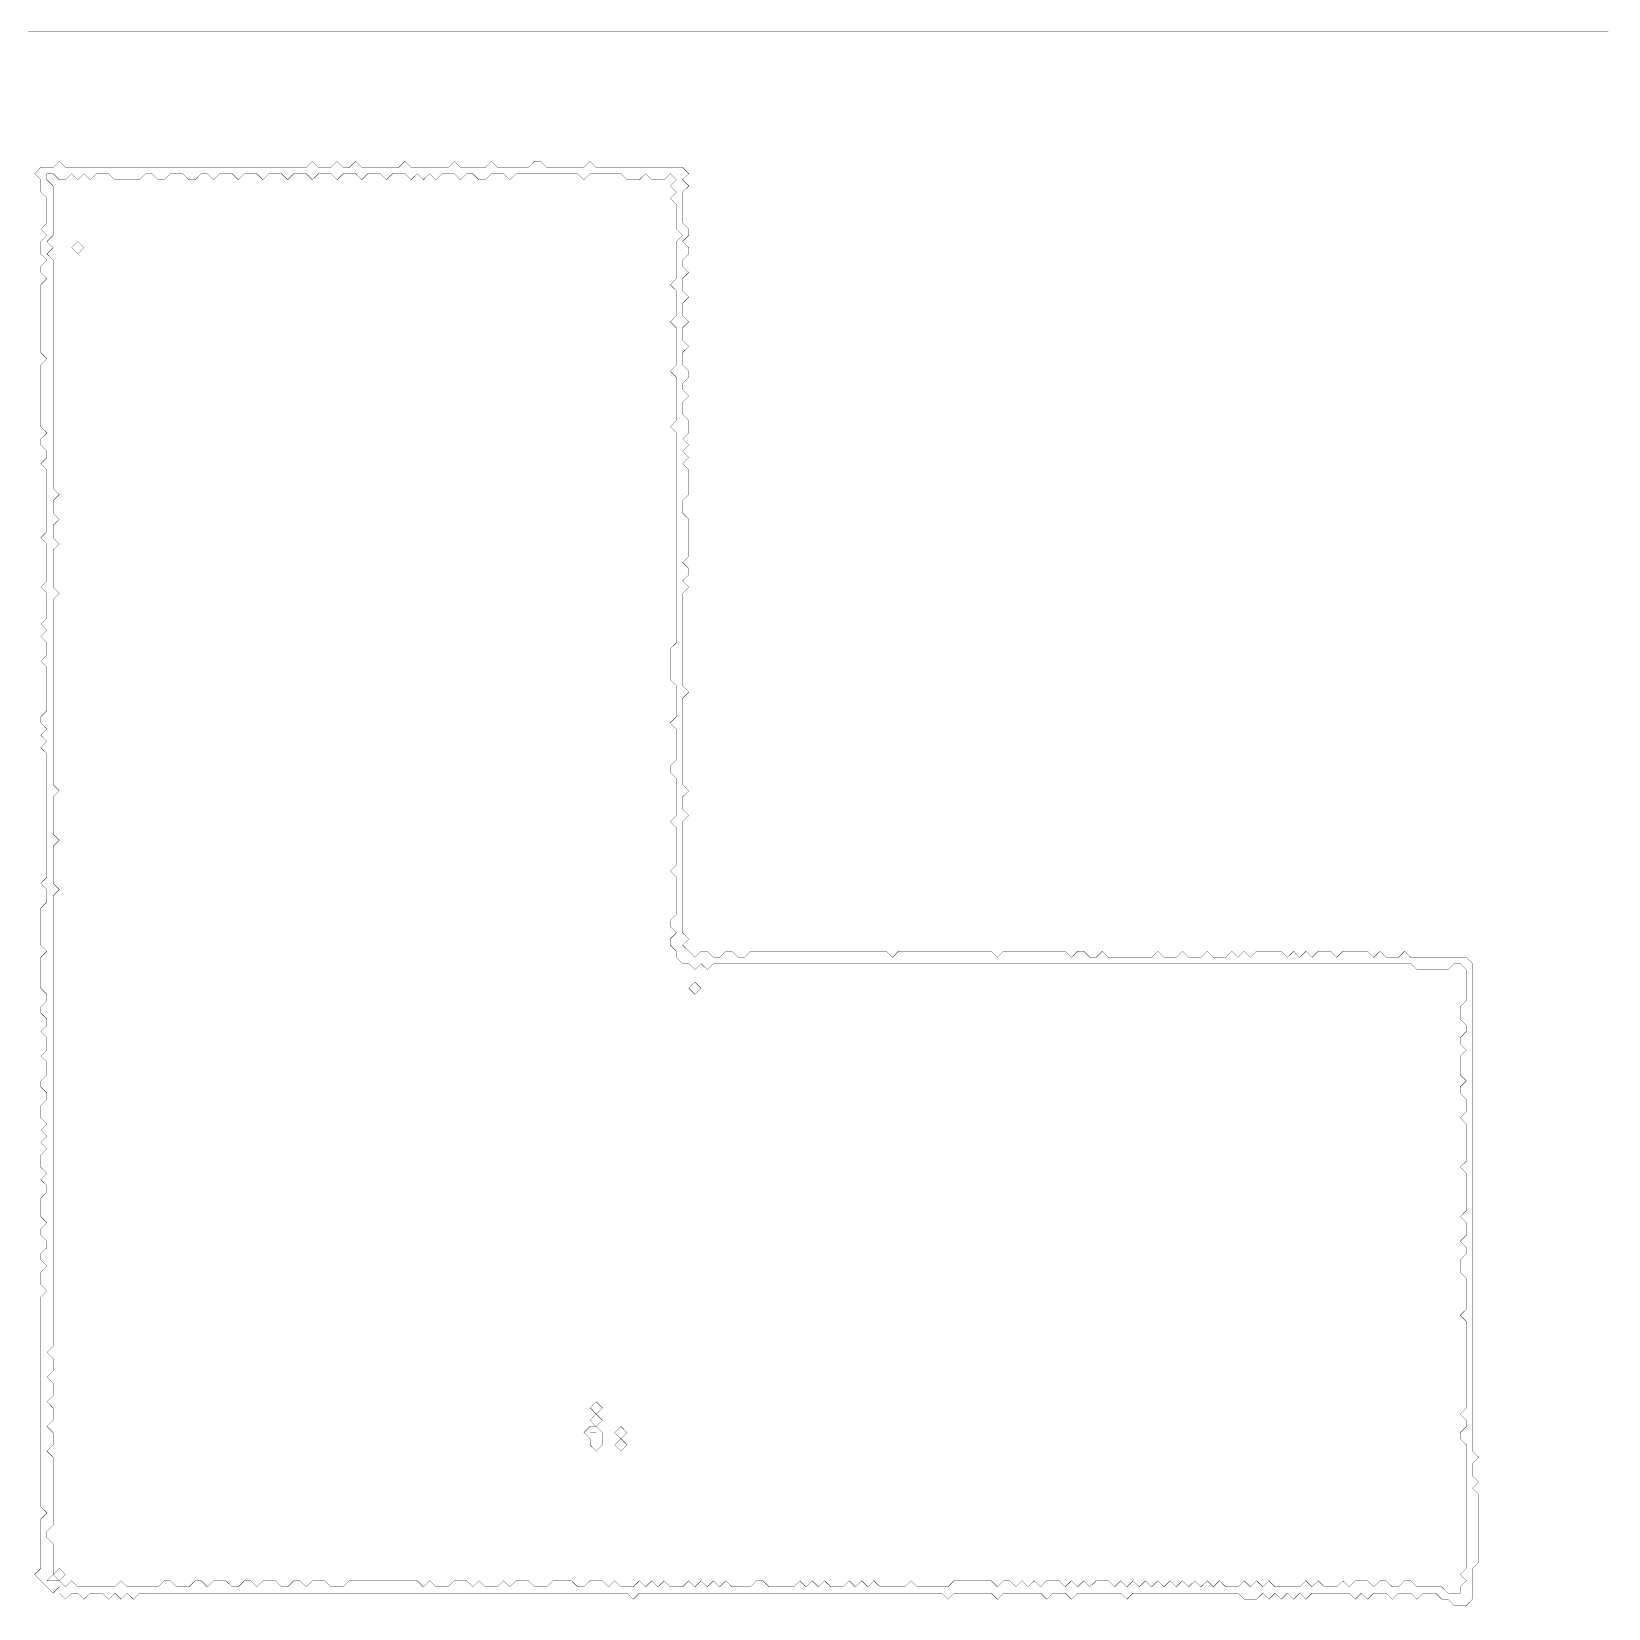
# Model space of a CAD drawing. Header units: metres. Extents: x 0 to 5132, y -5132 to 0.
# Drawn here: x 2566 to 5132, y -2566 to 0 of the extents above; entities that cross this region are included whole.
import ezdxf

# ---------------------------------------------------------------- set-up
doc = ezdxf.new("R2010")
doc.units = ezdxf.units.M
doc.layers.add('conductor', color=1, linetype='Continuous')
doc.layers.add('substrate', color=5, linetype='Continuous')

msp = doc.modelspace()

# ---------------------------------------------------------------- linework, layer by layer
at = {"layer": 'conductor', "const_width": 0.5}
for points in [[(2591.1, -231), (2591.1, -241), (2601.1, -251.1), (2601.1, -261.1), (2601.1, -271.2), (2601.1, -281.2), (2601.1, -291.2), (2601.1, -301.3), (2601.1, -311.3), (2601.1, -321.4), (2601.1, -331.4), (2591.1, -341.5), (2601.1, -351.5), (2591.1, -361.5), (2601.1, -371.6), (2601.1, -381.6), (2601.1, -391.7), (2601.1, -401.7), (2601.1, -411.8), (2601.1, -421.8), (2601.1, -431.8), (2601.1, -441.9), (2601.1, -451.9), (2601.1, -462), (2601.1, -472), (2601.1, -482.1), (2601.1, -492.1), (2601.1, -502.1), (2601.1, -512.2), (2601.1, -522.2), (2601.1, -532.3), (2601.1, -542.3), (2601.1, -552.4), (2601.1, -562.4), (2601.1, -572.4), (2601.1, -582.5), (2601.1, -592.5), (2601.1, -602.6), (2601.1, -612.6), (2601.1, -622.7), (2601.1, -632.7), (2601.1, -642.8), (2601.1, -652.8), (2601.1, -662.8), (2601.1, -672.9), (2601.1, -682.9), (2601.1, -693), (2601.1, -703), (2601.1, -713.1), (2601.1, -723.1), (2601.1, -733.1), (2601.1, -743.2), (2611.2, -753.2), (2601.1, -763.3), (2601.1, -773.3), (2601.1, -783.4), (2611.2, -793.4), (2601.1, -803.4), (2601.1, -813.5), (2601.1, -823.5), (2611.2, -833.6), (2601.1, -843.6), (2601.1, -853.7), (2601.1, -863.7), (2601.1, -873.7), (2601.1, -883.8), (2601.1, -893.8), (2601.1, -903.9), (2611.2, -913.9), (2601.1, -924), (2601.1, -934), (2601.1, -944), (2601.1, -954.1), (2601.1, -964.1), (2601.1, -974.2), (2601.1, -984.2), (2601.1, -994.3), (2601.1, -1004.3), (2601.1, -1014.3), (2601.1, -1024.4), (2601.1, -1034.4), (2601.1, -1044.5), (2601.1, -1054.5), (2601.1, -1064.6), (2601.1, -1074.6), (2601.1, -1084.6), (2601.1, -1094.7), (2601.1, -1104.7), (2601.1, -1114.8), (2601.1, -1124.8), (2601.1, -1134.9), (2601.1, -1144.9), (2601.1, -1154.9), (2601.1, -1165), (2601.1, -1175), (2601.1, -1185.1), (2601.1, -1195.1), (2601.1, -1205.2), (2601.1, -1215.2), (2601.1, -1225.2), (2611.2, -1235.3), (2601.1, -1245.3), (2601.1, -1255.4), (2601.1, -1265.4), (2601.1, -1275.5), (2601.1, -1285.5), (2601.1, -1295.5), (2601.1, -1305.6), (2611.2, -1315.6), (2601.1, -1325.7), (2601.1, -1335.7), (2601.1, -1345.8), (2601.1, -1355.8), (2601.1, -1365.8), (2601.1, -1375.9), (2601.1, -1385.9), (2611.2, -1396), (2601.1, -1406), (2601.1, -1416.1), (2601.1, -1426.1), (2601.1, -1436.1), (2601.1, -1446.2), (2601.1, -1456.2), (2601.1, -1466.3), (2601.1, -1476.3), (2601.1, -1486.4), (2601.1, -1496.4), (2601.1, -1506.4), (2601.1, -1516.5), (2601.1, -1526.5), (2601.1, -1536.6), (2601.1, -1546.6), (2601.1, -1556.7), (2601.1, -1566.7), (2601.1, -1576.7), (2601.1, -1586.8), (2601.1, -1596.8), (2601.1, -1606.9), (2601.1, -1616.9), (2601.1, -1627), (2601.1, -1637), (2601.1, -1647), (2601.1, -1657.1), (2601.1, -1667.1), (2601.1, -1677.2), (2601.1, -1687.2), (2601.1, -1697.3), (2601.1, -1707.3), (2601.1, -1717.3), (2601.1, -1727.4), (2601.1, -1737.4), (2601.1, -1747.5), (2601.1, -1757.5), (2601.1, -1767.6), (2601.1, -1777.6), (2601.1, -1787.6), (2601.1, -1797.7), (2601.1, -1807.7), (2601.1, -1817.8), (2601.1, -1827.8), (2601.1, -1837.9), (2601.1, -1847.9), (2601.1, -1857.9), (2601.1, -1868), (2601.1, -1878), (2601.1, -1888.1), (2601.1, -1898.1), (2601.1, -1908.2), (2601.1, -1918.2), (2601.1, -1928.2), (2601.1, -1938.3), (2601.1, -1948.3), (2601.1, -1958.4), (2601.1, -1968.4), (2601.1, -1978.5), (2601.1, -1988.5), (2601.1, -1998.6), (2601.1, -2008.6), (2601.1, -2018.6), (2601.1, -2028.7), (2601.1, -2038.7), (2601.1, -2048.8), (2601.1, -2058.8), (2601.1, -2068.9), (2601.1, -2078.9), (2601.1, -2088.9), (2601.1, -2099), (2601.1, -2109), (2601.1, -2119.1), (2601.1, -2129.1), (2601.1, -2139.2), (2591.1, -2149.2), (2601.1, -2159.2), (2601.1, -2169.3), (2601.1, -2179.3), (2591.1, -2189.4), (2601.1, -2199.4), (2601.1, -2209.5), (2601.1, -2219.5), (2591.1, -2229.5), (2601.1, -2239.6), (2601.1, -2249.6), (2601.1, -2259.7), (2591.1, -2269.7), (2601.1, -2279.8), (2601.1, -2289.8), (2601.1, -2299.8), (2591.1, -2309.9), (2601.1, -2319.9), (2601.1, -2330), (2601.1, -2340), (2601.1, -2350.1), (2601.1, -2360.1), (2601.1, -2370.1), (2601.1, -2380.2), (2601.1, -2390.2), (2601.1, -2400.3), (2601.1, -2410.3), (2601.1, -2420.4), (2601.1, -2430.4), (2591.1, -2440.4), (2591.1, -2450.5), (2601.1, -2460.5), (2601.1, -2470.6), (2601.1, -2480.6), (2601.1, -2490.7), (2601.1, -2500.7), (2601.1, -2510.7), (2591.1, -2520.8), (2601.1, -2520.8), (2611.2, -2520.8), (2621.2, -2530.8), (2631.3, -2520.8), (2641.3, -2530.8), (2651.3, -2530.8), (2661.4, -2530.8), (2671.4, -2530.8), (2681.5, -2530.8), (2691.5, -2530.8), (2701.6, -2530.8), (2711.6, -2520.8), (2721.6, -2530.8), (2731.7, -2530.8), (2741.7, -2530.8), (2751.8, -2530.8), (2761.8, -2530.8), (2771.9, -2530.8), (2781.9, -2520.8), (2791.9, -2520.8), (2802, -2530.8), (2812, -2530.8), (2822.1, -2530.8), (2832.1, -2520.8), (2842.2, -2520.8), (2852.2, -2530.8), (2862.2, -2520.8), (2872.3, -2520.8), (2882.3, -2520.8), (2892.4, -2530.8), (2902.4, -2530.8), (2912.5, -2520.8), (2922.5, -2520.8), (2932.5, -2530.8), (2942.6, -2520.8), (2952.6, -2520.8), (2962.7, -2520.8), (2972.7, -2530.8), (2982.8, -2530.8), (2992.8, -2520.8), (3002.8, -2520.8), (3012.9, -2530.8), (3022.9, -2520.8), (3033, -2520.8), (3043, -2520.8), (3053.1, -2530.8), (3063.1, -2530.8), (3073.1, -2530.8), (3083.2, -2520.8), (3093.2, -2520.8), (3103.3, -2520.8), (3113.3, -2520.8), (3123.4, -2520.8), (3133.4, -2520.8), (3143.4, -2520.8), (3153.5, -2520.8), (3163.5, -2520.8), (3173.6, -2520.8), (3183.6, -2520.8), (3193.7, -2520.8), (3203.7, -2530.8), (3213.8, -2520.8), (3223.8, -2530.8), (3233.8, -2530.8), (3243.9, -2530.8), (3253.9, -2520.8), (3264, -2520.8), (3274, -2520.8), (3284.1, -2530.8), (3294.1, -2520.8), (3304.1, -2530.8), (3314.2, -2530.8), (3324.2, -2530.8), (3334.3, -2520.8), (3344.3, -2530.8), (3354.4, -2520.8), (3364.4, -2520.8), (3374.4, -2520.8), (3384.5, -2530.8), (3394.5, -2530.8), (3404.6, -2530.8), (3414.6, -2520.8), (3424.7, -2520.8), (3434.7, -2520.8), (3444.7, -2520.8), (3454.8, -2530.8), (3464.8, -2530.8), (3474.9, -2520.8), (3484.9, -2520.8), (3495, -2520.8), (3505, -2530.8), (3515, -2520.8), (3525.1, -2530.8), (3535.1, -2530.8), (3545.2, -2530.8), (3555.2, -2520.8), (3565.3, -2530.8), (3575.3, -2520.8), (3585.3, -2530.8), (3595.4, -2520.8), (3605.4, -2530.8), (3615.5, -2530.8), (3625.5, -2530.8), (3635.6, -2520.8), (3645.6, -2530.8), (3655.6, -2520.8), (3665.7, -2530.8), (3675.7, -2520.8), (3685.8, -2530.8), (3695.8, -2520.8), (3705.9, -2530.8), (3715.9, -2530.8), (3725.9, -2530.8), (3736, -2530.8), (3746, -2520.8), (3756.1, -2520.8), (3766.1, -2530.8), (3776.2, -2530.8), (3786.2, -2530.8), (3796.2, -2530.8), (3806.3, -2530.8), (3816.3, -2520.8), (3826.4, -2530.8), (3836.4, -2520.8), (3846.5, -2530.8), (3856.5, -2520.8), (3866.5, -2530.8), (3876.6, -2530.8), (3886.6, -2530.8), (3896.7, -2520.8), (3906.7, -2530.8), (3916.8, -2520.8), (3926.8, -2530.8), (3936.8, -2520.8), (3946.9, -2530.8), (3956.9, -2530.8), (3967, -2530.8), (3977, -2530.8), (3987.1, -2530.8), (3997.1, -2520.8), (4007.1, -2530.8), (4017.2, -2530.8), (4027.2, -2530.8), (4037.3, -2530.8), (4047.3, -2530.8), (4057.4, -2530.8), (4067.4, -2520.8), (4077.4, -2520.8), (4087.5, -2520.8), (4097.5, -2520.8), (4107.6, -2520.8), (4117.6, -2520.8), (4127.7, -2520.8), (4137.7, -2530.8), (4147.7, -2520.8), (4157.8, -2520.8), (4167.8, -2530.8), (4177.9, -2520.8), (4187.9, -2530.8), (4198, -2520.8), (4208, -2530.8), (4218, -2520.8), (4228.1, -2520.8), (4238.1, -2520.8), (4248.2, -2530.8), (4258.2, -2520.8), (4268.3, -2530.8), (4278.3, -2520.8), (4288.3, -2530.8), (4298.4, -2520.8), (4308.4, -2520.8), (4318.5, -2520.8), (4328.5, -2530.8), (4338.6, -2520.8), (4348.6, -2530.8), (4358.6, -2520.8), (4368.7, -2530.8), (4378.7, -2520.8), (4388.8, -2530.8), (4398.8, -2520.8), (4408.9, -2530.8), (4418.9, -2520.8), (4428.9, -2530.8), (4439, -2520.8), (4449, -2530.8), (4459.1, -2520.8), (4469.1, -2530.8), (4479.2, -2520.8), (4489.2, -2530.8), (4499.2, -2520.8), (4509.3, -2530.8), (4519.3, -2530.8), (4529.4, -2530.8), (4539.4, -2520.8), (4549.5, -2530.8), (4559.5, -2520.8), (4569.6, -2530.8), (4579.6, -2520.8), (4589.6, -2530.8), (4599.7, -2530.8), (4609.7, -2530.8), (4619.8, -2530.8), (4629.8, -2530.8), (4639.9, -2520.8), (4649.9, -2530.8), (4659.9, -2520.8), (4670, -2530.8), (4680, -2530.8), (4690.1, -2530.8), (4700.1, -2520.8), (4710.2, -2530.8), (4720.2, -2520.8), (4730.2, -2520.8), (4740.3, -2520.8), (4750.3, -2530.8), (4760.4, -2520.8), (4770.4, -2520.8), (4780.5, -2530.8), (4790.5, -2530.8), (4800.5, -2520.8), (4810.6, -2520.8), (4820.6, -2530.8), (4830.7, -2530.8), (4840.7, -2530.8), (4850.8, -2530.8), (4860.8, -2530.8), (4870.8, -2540.9), (4880.9, -2540.9), (4890.9, -2540.9), (4890.9, -2530.8), (4901, -2520.8), (4890.9, -2510.7), (4901, -2500.7), (4901, -2490.7), (4901, -2480.6), (4901, -2470.6), (4901, -2460.5), (4901, -2450.5), (4901, -2440.4), (4901, -2430.4), (4901, -2420.4), (4901, -2410.3), (4901, -2400.3), (4901, -2390.2), (4901, -2380.2), (4901, -2370.1), (4901, -2360.1), (4901, -2350.1), (4901, -2340), (4901, -2330), (4901, -2319.9), (4901, -2309.9), (4901, -2299.8), (4890.9, -2289.8), (4890.9, -2279.8), (4901, -2269.7), (4901, -2259.7), (4890.9, -2249.6), (4901, -2239.6), (4901, -2229.5), (4901, -2219.5), (4901, -2209.5), (4901, -2199.4), (4901, -2189.4), (4901, -2179.3), (4901, -2169.3), (4901, -2159.2), (4901, -2149.2), (4901, -2139.2), (4901, -2129.1), (4901, -2119.1), (4901, -2109), (4901, -2099), (4890.9, -2088.9), (4901, -2078.9), (4901, -2068.9), (4901, -2058.8), (4901, -2048.8), (4901, -2038.7), (4901, -2028.7), (4890.9, -2018.6), (4890.9, -2008.6), (4890.9, -1998.6), (4901, -1988.5), (4901, -1978.5), (4890.9, -1968.4), (4901, -1958.4), (4901, -1948.3), (4901, -1938.3), (4890.9, -1928.2), (4901, -1918.2), (4901, -1908.2), (4901, -1898.1), (4901, -1888.1), (4901, -1878), (4901, -1868), (4901, -1857.9), (4890.9, -1847.9), (4901, -1837.9), (4901, -1827.8), (4901, -1817.8), (4901, -1807.7), (4901, -1797.7), (4901, -1787.6), (4901, -1777.6), (4890.9, -1767.6), (4901, -1757.5), (4901, -1747.5), (4901, -1737.4), (4890.9, -1727.4), (4890.9, -1717.3), (4901, -1707.3), (4890.9, -1697.3), (4890.9, -1687.2), (4890.9, -1677.2), (4890.9, -1667.1), (4901, -1657.1), (4890.9, -1647), (4890.9, -1637), (4901, -1627), (4901, -1616.9), (4890.9, -1606.9), (4890.9, -1596.8), (4890.9, -1586.8), (4901, -1576.7), (4901, -1566.7), (4901, -1556.7), (4901, -1546.6), (4901, -1536.6), (4901, -1526.5), (4890.9, -1516.5), (4880.9, -1516.5), (4870.8, -1526.5), (4860.8, -1526.5), (4850.8, -1526.5), (4840.7, -1526.5), (4830.7, -1526.5), (4820.6, -1526.5), (4810.6, -1516.5), (4800.5, -1516.5), (4790.5, -1516.5), (4780.5, -1516.5), (4770.4, -1516.5), (4760.4, -1516.5), (4750.3, -1516.5), (4740.3, -1516.5), (4730.2, -1516.5), (4720.2, -1516.5), (4710.2, -1516.5), (4700.1, -1516.5), (4690.1, -1516.5), (4680, -1516.5), (4670, -1516.5), (4659.9, -1516.5), (4649.9, -1516.5), (4639.9, -1516.5), (4629.8, -1516.5), (4619.8, -1516.5), (4609.7, -1516.5), (4599.7, -1516.5), (4589.6, -1516.5), (4579.6, -1516.5), (4569.6, -1516.5), (4559.5, -1516.5), (4549.5, -1516.5), (4539.4, -1516.5), (4529.4, -1516.5), (4519.3, -1516.5), (4509.3, -1516.5), (4499.2, -1516.5), (4489.2, -1516.5), (4479.2, -1516.5), (4469.1, -1516.5), (4459.1, -1516.5), (4449, -1516.5), (4439, -1516.5), (4428.9, -1516.5), (4418.9, -1516.5), (4408.9, -1516.5), (4398.8, -1516.5), (4388.8, -1516.5), (4378.7, -1516.5), (4368.7, -1516.5), (4358.6, -1516.5), (4348.6, -1516.5), (4338.6, -1516.5), (4328.5, -1516.5), (4318.5, -1516.5), (4308.4, -1516.5), (4298.4, -1516.5), (4288.3, -1516.5), (4278.3, -1516.5), (4268.3, -1516.5), (4258.2, -1516.5), (4248.2, -1516.5), (4238.1, -1516.5), (4228.1, -1516.5), (4218, -1516.5), (4208, -1516.5), (4198, -1516.5), (4187.9, -1516.5), (4177.9, -1516.5), (4167.8, -1516.5), (4157.8, -1516.5), (4147.7, -1516.5), (4137.7, -1516.5), (4127.7, -1516.5), (4117.6, -1516.5), (4107.6, -1516.5), (4097.5, -1516.5), (4087.5, -1516.5), (4077.4, -1516.5), (4067.4, -1516.5), (4057.4, -1516.5), (4047.3, -1516.5), (4037.3, -1516.5), (4027.2, -1516.5), (4017.2, -1516.5), (4007.1, -1516.5), (3997.1, -1516.5), (3987.1, -1516.5), (3977, -1516.5), (3967, -1516.5), (3956.9, -1516.5), (3946.9, -1516.5), (3936.8, -1516.5), (3926.8, -1516.5), (3916.8, -1516.5), (3906.7, -1516.5), (3896.7, -1516.5), (3886.6, -1516.5), (3876.6, -1516.5), (3866.5, -1516.5), (3856.5, -1516.5), (3846.5, -1516.5), (3836.4, -1516.5), (3826.4, -1516.5), (3816.3, -1516.5), (3806.3, -1516.5), (3796.2, -1516.5), (3786.2, -1516.5), (3776.2, -1516.5), (3766.1, -1516.5), (3756.1, -1516.5), (3746, -1516.5), (3736, -1516.5), (3725.9, -1516.5), (3715.9, -1516.5), (3705.9, -1516.5), (3695.8, -1516.5), (3685.8, -1516.5), (3675.7, -1516.5), (3665.7, -1526.5), (3655.6, -1516.5), (3645.6, -1526.5), (3635.6, -1516.5), (3625.5, -1516.5), (3615.5, -1506.4), (3615.5, -1496.4), (3605.4, -1486.4), (3605.4, -1476.3), (3615.5, -1466.3), (3605.4, -1456.2), (3605.4, -1446.2), (3615.5, -1436.1), (3615.5, -1426.1), (3615.5, -1416.1), (3615.5, -1406), (3615.5, -1396), (3615.5, -1385.9), (3615.5, -1375.9), (3605.4, -1365.8), (3615.5, -1355.8), (3615.5, -1345.8), (3615.5, -1335.7), (3615.5, -1325.7), (3615.5, -1315.6), (3615.5, -1305.6), (3615.5, -1295.5), (3605.4, -1285.5), (3615.5, -1275.5), (3615.5, -1265.4), (3615.5, -1255.4), (3615.5, -1245.3), (3615.5, -1235.3), (3615.5, -1225.2), (3615.5, -1215.2), (3605.4, -1205.2), (3605.4, -1195.1), (3615.5, -1185.1), (3615.5, -1175), (3615.5, -1165), (3615.5, -1154.9), (3615.5, -1144.9), (3615.5, -1134.9), (3605.4, -1124.8), (3615.5, -1114.8), (3615.5, -1104.7), (3615.5, -1094.7), (3615.5, -1084.6), (3615.5, -1074.6), (3615.5, -1064.6), (3605.4, -1054.5), (3605.4, -1044.5), (3605.4, -1034.4), (3605.4, -1024.4), (3605.4, -1014.3), (3605.4, -1004.3), (3615.5, -994.3), (3615.5, -984.2), (3615.5, -974.2), (3615.5, -964.1), (3615.5, -954.1), (3615.5, -944), (3615.5, -934), (3615.5, -924), (3615.5, -913.9), (3615.5, -903.9), (3615.5, -893.8), (3615.5, -883.8), (3615.5, -873.7), (3615.5, -863.7), (3615.5, -853.7), (3615.5, -843.6), (3615.5, -833.6), (3615.5, -823.5), (3615.5, -813.5), (3615.5, -803.4), (3615.5, -793.4), (3615.5, -783.4), (3615.5, -773.3), (3615.5, -763.3), (3615.5, -753.2), (3615.5, -743.2), (3615.5, -733.1), (3615.5, -723.1), (3615.5, -713.1), (3615.5, -703), (3615.5, -693), (3615.5, -682.9), (3615.5, -672.9), (3615.5, -662.8), (3615.5, -652.8), (3605.4, -642.8), (3615.5, -632.7), (3615.5, -622.7), (3615.5, -612.6), (3615.5, -602.6), (3615.5, -592.5), (3615.5, -582.5), (3615.5, -572.4), (3615.5, -562.4), (3605.4, -552.4), (3615.5, -542.3), (3615.5, -532.3), (3615.5, -522.2), (3615.5, -512.2), (3615.5, -502.1), (3615.5, -492.1), (3615.5, -482.1), (3605.4, -472), (3615.5, -462), (3615.5, -451.9), (3615.5, -441.9), (3615.5, -431.8), (3615.5, -421.8), (3605.4, -411.8), (3615.5, -401.7), (3615.5, -391.7), (3615.5, -381.6), (3615.5, -371.6), (3615.5, -361.5), (3615.5, -351.5), (3615.5, -341.5), (3625.5, -331.4), (3615.5, -321.4), (3615.5, -311.3), (3615.5, -301.3), (3615.5, -291.2), (3615.5, -281.2), (3605.4, -271.2), (3615.5, -261.1), (3605.4, -251.1), (3615.5, -241), (3605.4, -231), (3595.4, -241), (3585.3, -241), (3575.3, -241), (3565.3, -231), (3555.2, -241), (3545.2, -241), (3535.1, -241), (3525.1, -231), (3515, -231), (3505, -231), (3495, -231), (3484.9, -231), (3474.9, -231), (3464.8, -241), (3454.8, -231), (3444.7, -231), (3434.7, -231), (3424.7, -231), (3414.6, -231), (3404.6, -231), (3394.5, -231), (3384.5, -231), (3374.4, -231), (3364.4, -231), (3354.4, -231), (3344.3, -241), (3334.3, -231), (3324.2, -231), (3314.2, -231), (3304.1, -241), (3294.1, -241), (3284.1, -231), (3274, -231), (3264, -241), (3253.9, -231), (3243.9, -231), (3233.8, -231), (3223.8, -241), (3213.8, -231), (3203.7, -241), (3193.7, -231), (3183.6, -241), (3173.6, -231), (3163.5, -231), (3153.5, -231), (3143.4, -241), (3133.4, -231), (3123.4, -231), (3113.3, -231), (3103.3, -241), (3093.2, -231), (3083.2, -231), (3073.1, -231), (3063.1, -241), (3053.1, -231), (3043, -231), (3033, -231), (3022.9, -241), (3012.9, -231), (3002.8, -231), (2992.8, -231), (2982.8, -241), (2972.7, -231), (2962.7, -231), (2952.6, -231), (2942.6, -241), (2932.5, -231), (2922.5, -231), (2912.5, -231), (2902.4, -241), (2892.4, -231), (2882.3, -231), (2872.3, -231), (2862.2, -241), (2852.2, -231), (2842.2, -231), (2832.1, -241), (2822.1, -241), (2812, -231), (2802, -231), (2791.9, -231), (2781.9, -241), (2771.9, -241), (2761.8, -231), (2751.8, -231), (2741.7, -241), (2731.7, -241), (2721.6, -241), (2711.6, -241), (2701.6, -241), (2691.5, -231), (2681.5, -231), (2671.4, -231), (2661.4, -241), (2651.3, -231), (2641.3, -241), (2631.3, -231), (2621.2, -241), (2611.2, -241), (2601.1, -231)], [(2631.3, -351.5), (2641.3, -341.5), (2651.3, -351.5), (2641.3, -361.5)], [(3635.6, -1556.7), (3645.6, -1546.6), (3655.6, -1556.7), (3645.6, -1566.7)], [(3474.9, -2239.6), (3484.9, -2229.5), (3495, -2239.6), (3484.9, -2249.6)], [(3474.9, -2259.7), (3484.9, -2249.6), (3495, -2259.7), (3484.9, -2269.7)], [(3464.8, -2279.8), (3474.9, -2269.7), (3484.9, -2269.7), (3495, -2279.8), (3495, -2289.8), (3495, -2299.8), (3484.9, -2309.9), (3474.9, -2299.8), (3474.9, -2289.8)], [(3515, -2279.8), (3525.1, -2269.7), (3535.1, -2279.8), (3525.1, -2289.8)], [(3515, -2299.8), (3525.1, -2289.8), (3535.1, -2299.8), (3525.1, -2309.9)], [(2601.1, -2510.7), (2611.2, -2500.7), (2621.2, -2510.7), (2611.2, -2520.8)]]:
    msp.add_lwpolyline(points, close=True, dxfattribs=at)
at = {"layer": 'substrate', "const_width": 0.5}
msp.add_lwpolyline([(5132, -2571), (5132, -2561), (5132, -2550.9), (5132, -2540.9), (5132, -2530.8), (5132, -2520.8), (5132, -2510.7), (5132, -2500.7), (5132, -2490.7), (5132, -2480.6), (5132, -2470.6), (5132, -2460.5), (5132, -2450.5), (5132, -2440.4), (5132, -2430.4), (5132, -2420.4), (5132, -2410.3), (5132, -2400.3), (5132, -2390.2), (5132, -2380.2), (5132, -2370.1), (5132, -2360.1), (5132, -2350.1), (5132, -2340), (5132, -2330), (5132, -2319.9), (5132, -2309.9), (5132, -2299.8), (5132, -2289.8), (5132, -2279.8), (5132, -2269.7), (5132, -2259.7), (5132, -2249.6), (5132, -2239.6), (5132, -2229.5), (5132, -2219.5), (5132, -2209.5), (5132, -2199.4), (5132, -2189.4), (5132, -2179.3), (5132, -2169.3), (5132, -2159.2), (5132, -2149.2), (5132, -2139.2), (5132, -2129.1), (5132, -2119.1), (5132, -2109), (5132, -2099), (5132, -2088.9), (5132, -2078.9), (5132, -2068.9), (5132, -2058.8), (5132, -2048.8), (5132, -2038.7), (5132, -2028.7), (5132, -2018.6), (5132, -2008.6), (5132, -1998.6), (5132, -1988.5), (5132, -1978.5), (5132, -1968.4), (5132, -1958.4), (5132, -1948.3), (5132, -1938.3), (5132, -1928.2), (5132, -1918.2), (5132, -1908.2), (5132, -1898.1), (5132, -1888.1), (5132, -1878), (5132, -1868), (5132, -1857.9), (5132, -1847.9), (5132, -1837.9), (5132, -1827.8), (5132, -1817.8), (5132, -1807.7), (5132, -1797.7), (5132, -1787.6), (5132, -1777.6), (5132, -1767.6), (5132, -1757.5), (5132, -1747.5), (5132, -1737.4), (5132, -1727.4), (5132, -1717.3), (5132, -1707.3), (5132, -1697.3), (5132, -1687.2), (5132, -1677.2), (5132, -1667.1), (5132, -1657.1), (5132, -1647), (5132, -1637), (5132, -1627), (5132, -1616.9), (5132, -1606.9), (5132, -1596.8), (5132, -1586.8), (5132, -1576.7), (5132, -1566.7), (5132, -1556.7), (5132, -1546.6), (5132, -1536.6), (5132, -1526.5), (5132, -1516.5), (5132, -1506.4), (5132, -1496.4), (5132, -1486.4), (5132, -1476.3), (5132, -1466.3), (5132, -1456.2), (5132, -1446.2), (5132, -1436.1), (5132, -1426.1), (5132, -1416.1), (5132, -1406), (5132, -1396), (5132, -1385.9), (5132, -1375.9), (5132, -1365.8), (5132, -1355.8), (5132, -1345.8), (5132, -1335.7), (5132, -1325.7), (5132, -1315.6), (5132, -1305.6), (5132, -1295.5), (5132, -1285.5), (5132, -1275.5), (5132, -1265.4), (5132, -1255.4), (5132, -1245.3), (5132, -1235.3), (5132, -1225.2), (5132, -1215.2), (5132, -1205.2), (5132, -1195.1), (5132, -1185.1), (5132, -1175), (5132, -1165), (5132, -1154.9), (5132, -1144.9), (5132, -1134.9), (5132, -1124.8), (5132, -1114.8), (5132, -1104.7), (5132, -1094.7), (5132, -1084.6), (5132, -1074.6), (5132, -1064.6), (5132, -1054.5), (5132, -1044.5), (5132, -1034.4), (5132, -1024.4), (5132, -1014.3), (5132, -1004.3), (5132, -994.3), (5132, -984.2), (5132, -974.2), (5132, -964.1), (5132, -954.1), (5132, -944), (5132, -934), (5132, -924), (5132, -913.9), (5132, -903.9), (5132, -893.8), (5132, -883.8), (5132, -873.7), (5132, -863.7), (5132, -853.7), (5132, -843.6), (5132, -833.6), (5132, -823.5), (5132, -813.5), (5132, -803.4), (5132, -793.4), (5132, -783.4), (5132, -773.3), (5132, -763.3), (5132, -753.2), (5132, -743.2), (5132, -733.1), (5132, -723.1), (5132, -713.1), (5132, -703), (5132, -693), (5132, -682.9), (5132, -672.9), (5132, -662.8), (5132, -652.8), (5132, -642.8), (5132, -632.7), (5132, -622.7), (5132, -612.6), (5132, -602.6), (5132, -592.5), (5132, -582.5), (5132, -572.4), (5132, -562.4), (5132, -552.4), (5132, -542.3), (5132, -532.3), (5132, -522.2), (5132, -512.2), (5132, -502.1), (5132, -492.1), (5132, -482.1), (5132, -472), (5132, -462), (5132, -451.9), (5132, -441.9), (5132, -431.8), (5132, -421.8), (5132, -411.8), (5132, -401.7), (5132, -391.7), (5132, -381.6), (5132, -371.6), (5132, -361.5), (5132, -351.5), (5132, -341.5), (5132, -331.4), (5132, -321.4), (5132, -311.3), (5132, -301.3), (5132, -291.2), (5132, -281.2), (5132, -271.2), (5132, -261.1), (5132, -251.1), (5132, -241), (5132, -231), (5132, -220.9), (5132, -210.9), (5132, -200.9), (5132, -190.8), (5132, -180.8), (5132, -170.7), (5132, -160.7), (5132, -150.6), (5132, -140.6), (5132, -130.6), (5132, -120.5), (5132, -110.5), (5132, -100.4), (5132, -90.4), (5132, -80.3), (5132, -70.3), (5132, -60.3), (5132, -50.2), (5132, -40.2), (5132, -30.1), (5132, -20.1), (5132, -10), (5132, 0), (5121.9, 0), (5111.9, 0), (5101.8, 0), (5091.8, 0), (5081.7, 0), (5071.7, 0), (5061.7, 0), (5051.6, 0), (5041.6, 0), (5031.5, 0), (5021.5, 0), (5011.4, 0), (5001.4, 0), (4991.4, 0), (4981.3, 0), (4971.3, 0), (4961.2, 0), (4951.2, 0), (4941.1, 0), (4931.1, 0), (4921.1, 0), (4911, 0), (4901, 0), (4890.9, 0), (4880.9, 0), (4870.8, 0), (4860.8, 0), (4850.8, 0), (4840.7, 0), (4830.7, 0), (4820.6, 0), (4810.6, 0), (4800.5, 0), (4790.5, 0), (4780.5, 0), (4770.4, 0), (4760.4, 0), (4750.3, 0), (4740.3, 0), (4730.2, 0), (4720.2, 0), (4710.2, 0), (4700.1, 0), (4690.1, 0), (4680, 0), (4670, 0), (4659.9, 0), (4649.9, 0), (4639.9, 0), (4629.8, 0), (4619.8, 0), (4609.7, 0), (4599.7, 0), (4589.6, 0), (4579.6, 0), (4569.6, 0), (4559.5, 0), (4549.5, 0), (4539.4, 0), (4529.4, 0), (4519.3, 0), (4509.3, 0), (4499.2, 0), (4489.2, 0), (4479.2, 0), (4469.1, 0), (4459.1, 0), (4449, 0), (4439, 0), (4428.9, 0), (4418.9, 0), (4408.9, 0), (4398.8, 0), (4388.8, 0), (4378.7, 0), (4368.7, 0), (4358.6, 0), (4348.6, 0), (4338.6, 0), (4328.5, 0), (4318.5, 0), (4308.4, 0), (4298.4, 0), (4288.3, 0), (4278.3, 0), (4268.3, 0), (4258.2, 0), (4248.2, 0), (4238.1, 0), (4228.1, 0), (4218, 0), (4208, 0), (4198, 0), (4187.9, 0), (4177.9, 0), (4167.8, 0), (4157.8, 0), (4147.7, 0), (4137.7, 0), (4127.7, 0), (4117.6, 0), (4107.6, 0), (4097.5, 0), (4087.5, 0), (4077.4, 0), (4067.4, 0), (4057.4, 0), (4047.3, 0), (4037.3, 0), (4027.2, 0), (4017.2, 0), (4007.1, 0), (3997.1, 0), (3987.1, 0), (3977, 0), (3967, 0), (3956.9, 0), (3946.9, 0), (3936.8, 0), (3926.8, 0), (3916.8, 0), (3906.7, 0), (3896.7, 0), (3886.6, 0), (3876.6, 0), (3866.5, 0), (3856.5, 0), (3846.5, 0), (3836.4, 0), (3826.4, 0), (3816.3, 0), (3806.3, 0), (3796.2, 0), (3786.2, 0), (3776.2, 0), (3766.1, 0), (3756.1, 0), (3746, 0), (3736, 0), (3725.9, 0), (3715.9, 0), (3705.9, 0), (3695.8, 0), (3685.8, 0), (3675.7, 0), (3665.7, 0), (3655.6, 0), (3645.6, 0), (3635.6, 0), (3625.5, 0), (3615.5, 0), (3605.4, 0), (3595.4, 0), (3585.3, 0), (3575.3, 0), (3565.3, 0), (3555.2, 0), (3545.2, 0), (3535.1, 0), (3525.1, 0), (3515, 0), (3505, 0), (3495, 0), (3484.9, 0), (3474.9, 0), (3464.8, 0), (3454.8, 0), (3444.7, 0), (3434.7, 0), (3424.7, 0), (3414.6, 0), (3404.6, 0), (3394.5, 0), (3384.5, 0), (3374.4, 0), (3364.4, 0), (3354.4, 0), (3344.3, 0), (3334.3, 0), (3324.2, 0), (3314.2, 0), (3304.1, 0), (3294.1, 0), (3284.1, 0), (3274, 0), (3264, 0), (3253.9, 0), (3243.9, 0), (3233.8, 0), (3223.8, 0), (3213.8, 0), (3203.7, 0), (3193.7, 0), (3183.6, 0), (3173.6, 0), (3163.5, 0), (3153.5, 0), (3143.4, 0), (3133.4, 0), (3123.4, 0), (3113.3, 0), (3103.3, 0), (3093.2, 0), (3083.2, 0), (3073.1, 0), (3063.1, 0), (3053.1, 0), (3043, 0), (3033, 0), (3022.9, 0), (3012.9, 0), (3002.8, 0), (2992.8, 0), (2982.8, 0), (2972.7, 0), (2962.7, 0), (2952.6, 0), (2942.6, 0), (2932.5, 0), (2922.5, 0), (2912.5, 0), (2902.4, 0), (2892.4, 0), (2882.3, 0), (2872.3, 0), (2862.2, 0), (2852.2, 0), (2842.2, 0), (2832.1, 0), (2822.1, 0), (2812, 0), (2802, 0), (2791.9, 0), (2781.9, 0), (2771.9, 0), (2761.8, 0), (2751.8, 0), (2741.7, 0), (2731.7, 0), (2721.6, 0), (2711.6, 0), (2701.6, 0), (2691.5, 0), (2681.5, 0), (2671.4, 0), (2661.4, 0), (2651.3, 0), (2641.3, 0), (2631.3, 0), (2621.2, 0), (2611.2, 0), (2601.1, 0), (2591.1, 0), (2581, 0), (2571, 0), (2561, 0)], dxfattribs=at)
for points in [[(2601.1, -220.9), (2611.2, -210.9), (2621.2, -220.9), (2631.3, -220.9), (2641.3, -220.9), (2651.3, -220.9), (2661.4, -220.9), (2671.4, -220.9), (2681.5, -220.9), (2691.5, -220.9), (2701.6, -220.9), (2711.6, -220.9), (2721.6, -220.9), (2731.7, -220.9), (2741.7, -220.9), (2751.8, -220.9), (2761.8, -220.9), (2771.9, -220.9), (2781.9, -220.9), (2791.9, -220.9), (2802, -220.9), (2812, -220.9), (2822.1, -220.9), (2832.1, -220.9), (2842.2, -220.9), (2852.2, -220.9), (2862.2, -220.9), (2872.3, -220.9), (2882.3, -220.9), (2892.4, -220.9), (2902.4, -220.9), (2912.5, -220.9), (2922.5, -220.9), (2932.5, -220.9), (2942.6, -220.9), (2952.6, -220.9), (2962.7, -220.9), (2972.7, -220.9), (2982.8, -220.9), (2992.8, -220.9), (3002.8, -220.9), (3012.9, -220.9), (3022.9, -210.9), (3033, -220.9), (3043, -220.9), (3053.1, -220.9), (3063.1, -210.9), (3073.1, -220.9), (3083.2, -220.9), (3093.2, -210.9), (3103.3, -220.9), (3113.3, -220.9), (3123.4, -220.9), (3133.4, -220.9), (3143.4, -220.9), (3153.5, -220.9), (3163.5, -220.9), (3173.6, -210.9), (3183.6, -220.9), (3193.7, -220.9), (3203.7, -220.9), (3213.8, -220.9), (3223.8, -220.9), (3233.8, -220.9), (3243.9, -220.9), (3253.9, -210.9), (3264, -220.9), (3274, -220.9), (3284.1, -220.9), (3294.1, -220.9), (3304.1, -220.9), (3314.2, -210.9), (3324.2, -220.9), (3334.3, -220.9), (3344.3, -220.9), (3354.4, -220.9), (3364.4, -220.9), (3374.4, -220.9), (3384.5, -210.9), (3394.5, -210.9), (3404.6, -220.9), (3414.6, -220.9), (3424.7, -220.9), (3434.7, -220.9), (3444.7, -220.9), (3454.8, -220.9), (3464.8, -220.9), (3474.9, -210.9), (3484.9, -220.9), (3495, -220.9), (3505, -220.9), (3515, -220.9), (3525.1, -220.9), (3535.1, -220.9), (3545.2, -220.9), (3555.2, -220.9), (3565.3, -220.9), (3575.3, -220.9), (3585.3, -220.9), (3595.4, -220.9), (3605.4, -220.9), (3615.5, -220.9), (3625.5, -220.9), (3635.6, -231), (3625.5, -241), (3635.6, -251.1), (3625.5, -261.1), (3625.5, -271.2), (3625.5, -281.2), (3625.5, -291.2), (3625.5, -301.3), (3625.5, -311.3), (3635.6, -321.4), (3635.6, -331.4), (3625.5, -341.5), (3635.6, -351.5), (3635.6, -361.5), (3625.5, -371.6), (3625.5, -381.6), (3635.6, -391.7), (3625.5, -401.7), (3625.5, -411.8), (3625.5, -421.8), (3635.6, -431.8), (3625.5, -441.9), (3625.5, -451.9), (3625.5, -462), (3635.6, -472), (3625.5, -482.1), (3625.5, -492.1), (3625.5, -502.1), (3635.6, -512.2), (3625.5, -522.2), (3625.5, -532.3), (3625.5, -542.3), (3635.6, -552.4), (3635.6, -562.4), (3625.5, -572.4), (3625.5, -582.5), (3635.6, -592.5), (3625.5, -602.6), (3625.5, -612.6), (3625.5, -622.7), (3635.6, -632.7), (3635.6, -642.8), (3635.6, -652.8), (3625.5, -662.8), (3635.6, -672.9), (3625.5, -682.9), (3635.6, -693), (3625.5, -703), (3635.6, -713.1), (3635.6, -723.1), (3635.6, -733.1), (3635.6, -743.2), (3635.6, -753.2), (3625.5, -763.3), (3625.5, -773.3), (3625.5, -783.4), (3635.6, -793.4), (3635.6, -803.4), (3635.6, -813.5), (3635.6, -823.5), (3635.6, -833.6), (3635.6, -843.6), (3635.6, -853.7), (3625.5, -863.7), (3635.6, -873.7), (3635.6, -883.8), (3625.5, -893.8), (3635.6, -903.9), (3625.5, -913.9), (3625.5, -924), (3625.5, -934), (3625.5, -944), (3625.5, -954.1), (3625.5, -964.1), (3625.5, -974.2), (3625.5, -984.2), (3625.5, -994.3), (3625.5, -1004.3), (3625.5, -1014.3), (3625.5, -1024.4), (3625.5, -1034.4), (3625.5, -1044.5), (3625.5, -1054.5), (3625.5, -1064.6), (3635.6, -1074.6), (3625.5, -1084.6), (3625.5, -1094.7), (3625.5, -1104.7), (3625.5, -1114.8), (3625.5, -1124.8), (3625.5, -1134.9), (3625.5, -1144.9), (3625.5, -1154.9), (3625.5, -1165), (3625.5, -1175), (3625.5, -1185.1), (3625.5, -1195.1), (3625.5, -1205.2), (3625.5, -1215.2), (3625.5, -1225.2), (3635.6, -1235.3), (3625.5, -1245.3), (3625.5, -1255.4), (3625.5, -1265.4), (3635.6, -1275.5), (3625.5, -1285.5), (3625.5, -1295.5), (3625.5, -1305.6), (3625.5, -1315.6), (3625.5, -1325.7), (3625.5, -1335.7), (3625.5, -1345.8), (3625.5, -1355.8), (3625.5, -1365.8), (3625.5, -1375.9), (3625.5, -1385.9), (3625.5, -1396), (3625.5, -1406), (3625.5, -1416.1), (3625.5, -1426.1), (3625.5, -1436.1), (3625.5, -1446.2), (3625.5, -1456.2), (3625.5, -1466.3), (3635.6, -1476.3), (3625.5, -1486.4), (3635.6, -1496.4), (3645.6, -1506.4), (3655.6, -1496.4), (3665.7, -1496.4), (3675.7, -1506.4), (3685.8, -1506.4), (3695.8, -1496.4), (3705.9, -1496.4), (3715.9, -1506.4), (3725.9, -1506.4), (3736, -1496.4), (3746, -1496.4), (3756.1, -1496.4), (3766.1, -1496.4), (3776.2, -1496.4), (3786.2, -1496.4), (3796.2, -1496.4), (3806.3, -1496.4), (3816.3, -1496.4), (3826.4, -1496.4), (3836.4, -1496.4), (3846.5, -1496.4), (3856.5, -1496.4), (3866.5, -1496.4), (3876.6, -1496.4), (3886.6, -1496.4), (3896.7, -1496.4), (3906.7, -1496.4), (3916.8, -1496.4), (3926.8, -1496.4), (3936.8, -1496.4), (3946.9, -1496.4), (3956.9, -1496.4), (3967, -1506.4), (3977, -1496.4), (3987.1, -1496.4), (3997.1, -1496.4), (4007.1, -1496.4), (4017.2, -1496.4), (4027.2, -1496.4), (4037.3, -1496.4), (4047.3, -1496.4), (4057.4, -1496.4), (4067.4, -1496.4), (4077.4, -1496.4), (4087.5, -1496.4), (4097.5, -1496.4), (4107.6, -1496.4), (4117.6, -1496.4), (4127.7, -1496.4), (4137.7, -1506.4), (4147.7, -1496.4), (4157.8, -1496.4), (4167.8, -1496.4), (4177.9, -1496.4), (4187.9, -1496.4), (4198, -1496.4), (4208, -1496.4), (4218, -1496.4), (4228.1, -1496.4), (4238.1, -1496.4), (4248.2, -1496.4), (4258.2, -1506.4), (4268.3, -1496.4), (4278.3, -1496.4), (4288.3, -1506.4), (4298.4, -1506.4), (4308.4, -1496.4), (4318.5, -1506.4), (4328.5, -1506.4), (4338.6, -1506.4), (4348.6, -1506.4), (4358.6, -1506.4), (4368.7, -1506.4), (4378.7, -1506.4), (4388.8, -1506.4), (4398.8, -1496.4), (4408.9, -1506.4), (4418.9, -1506.4), (4428.9, -1506.4), (4439, -1496.4), (4449, -1506.4), (4459.1, -1506.4), (4469.1, -1506.4), (4479.2, -1496.4), (4489.2, -1506.4), (4499.2, -1506.4), (4509.3, -1506.4), (4519.3, -1496.4), (4529.4, -1506.4), (4539.4, -1496.4), (4549.5, -1506.4), (4559.5, -1496.4), (4569.6, -1496.4), (4579.6, -1496.4), (4589.6, -1496.4), (4599.7, -1496.4), (4609.7, -1506.4), (4619.8, -1496.4), (4629.8, -1506.4), (4639.9, -1496.4), (4649.9, -1506.4), (4659.9, -1496.4), (4670, -1496.4), (4680, -1496.4), (4690.1, -1506.4), (4700.1, -1496.4), (4710.2, -1496.4), (4720.2, -1496.4), (4730.2, -1496.4), (4740.3, -1496.4), (4750.3, -1506.4), (4760.4, -1496.4), (4770.4, -1506.4), (4780.5, -1506.4), (4790.5, -1506.4), (4800.5, -1496.4), (4810.6, -1506.4), (4820.6, -1506.4), (4830.7, -1506.4), (4840.7, -1506.4), (4850.8, -1506.4), (4860.8, -1506.4), (4870.8, -1506.4), (4880.9, -1506.4), (4890.9, -1506.4), (4901, -1506.4), (4911, -1516.5), (4911, -1526.5), (4911, -1536.6), (4911, -1546.6), (4911, -1556.7), (4911, -1566.7), (4911, -1576.7), (4911, -1586.8), (4911, -1596.8), (4911, -1606.9), (4911, -1616.9), (4911, -1627), (4911, -1637), (4911, -1647), (4911, -1657.1), (4911, -1667.1), (4911, -1677.2), (4911, -1687.2), (4911, -1697.3), (4911, -1707.3), (4911, -1717.3), (4911, -1727.4), (4911, -1737.4), (4911, -1747.5), (4911, -1757.5), (4911, -1767.6), (4911, -1777.6), (4911, -1787.6), (4911, -1797.7), (4911, -1807.7), (4911, -1817.8), (4911, -1827.8), (4911, -1837.9), (4911, -1847.9), (4911, -1857.9), (4911, -1868), (4911, -1878), (4911, -1888.1), (4911, -1898.1), (4911, -1908.2), (4911, -1918.2), (4911, -1928.2), (4911, -1938.3), (4911, -1948.3), (4911, -1958.4), (4911, -1968.4), (4911, -1978.5), (4911, -1988.5), (4911, -1998.6), (4911, -2008.6), (4911, -2018.6), (4911, -2028.7), (4911, -2038.7), (4911, -2048.8), (4911, -2058.8), (4911, -2068.9), (4911, -2078.9), (4911, -2088.9), (4911, -2099), (4911, -2109), (4911, -2119.1), (4911, -2129.1), (4911, -2139.2), (4911, -2149.2), (4911, -2159.2), (4911, -2169.3), (4911, -2179.3), (4911, -2189.4), (4911, -2199.4), (4911, -2209.5), (4911, -2219.5), (4911, -2229.5), (4911, -2239.6), (4911, -2249.6), (4911, -2259.7), (4911, -2269.7), (4911, -2279.8), (4911, -2289.8), (4911, -2299.8), (4911, -2309.9), (4921.1, -2319.9), (4911, -2330), (4911, -2340), (4911, -2350.1), (4921.1, -2360.1), (4911, -2370.1), (4921.1, -2380.2), (4921.1, -2390.2), (4921.1, -2400.3), (4921.1, -2410.3), (4921.1, -2420.4), (4921.1, -2430.4), (4921.1, -2440.4), (4921.1, -2450.5), (4921.1, -2460.5), (4921.1, -2470.6), (4921.1, -2480.6), (4921.1, -2490.7), (4911, -2500.7), (4911, -2510.7), (4911, -2520.8), (4911, -2530.8), (4911, -2540.9), (4911, -2550.9), (4901, -2561), (4890.9, -2561), (4880.9, -2561), (4870.8, -2550.9), (4860.8, -2550.9), (4850.8, -2540.9), (4840.7, -2540.9), (4830.7, -2540.9), (4820.6, -2550.9), (4810.6, -2540.9), (4800.5, -2540.9), (4790.5, -2540.9), (4780.5, -2550.9), (4770.4, -2540.9), (4760.4, -2540.9), (4750.3, -2540.9), (4740.3, -2550.9), (4730.2, -2540.9), (4720.2, -2550.9), (4710.2, -2540.9), (4700.1, -2540.9), (4690.1, -2540.9), (4680, -2540.9), (4670, -2540.9), (4659.9, -2540.9), (4649.9, -2540.9), (4639.9, -2550.9), (4629.8, -2540.9), (4619.8, -2550.9), (4609.7, -2540.9), (4599.7, -2550.9), (4589.6, -2540.9), (4579.6, -2550.9), (4569.6, -2540.9), (4559.5, -2550.9), (4549.5, -2550.9), (4539.4, -2550.9), (4529.4, -2540.9), (4519.3, -2540.9), (4509.3, -2540.9), (4499.2, -2540.9), (4489.2, -2540.9), (4479.2, -2540.9), (4469.1, -2540.9), (4459.1, -2540.9), (4449, -2540.9), (4439, -2540.9), (4428.9, -2540.9), (4418.9, -2540.9), (4408.9, -2540.9), (4398.8, -2540.9), (4388.8, -2540.9), (4378.7, -2540.9), (4368.7, -2540.9), (4358.6, -2540.9), (4348.6, -2550.9), (4338.6, -2540.9), (4328.5, -2540.9), (4318.5, -2540.9), (4308.4, -2540.9), (4298.4, -2540.9), (4288.3, -2540.9), (4278.3, -2540.9), (4268.3, -2540.9), (4258.2, -2550.9), (4248.2, -2540.9), (4238.1, -2540.9), (4228.1, -2540.9), (4218, -2550.9), (4208, -2540.9), (4198, -2540.9), (4187.9, -2540.9), (4177.9, -2540.9), (4167.8, -2540.9), (4157.8, -2540.9), (4147.7, -2540.9), (4137.7, -2550.9), (4127.7, -2540.9), (4117.6, -2540.9), (4107.6, -2540.9), (4097.5, -2540.9), (4087.5, -2540.9), (4077.4, -2540.9), (4067.4, -2540.9), (4057.4, -2550.9), (4047.3, -2540.9), (4037.3, -2540.9), (4027.2, -2540.9), (4017.2, -2540.9), (4007.1, -2540.9), (3997.1, -2540.9), (3987.1, -2540.9), (3977, -2540.9), (3967, -2540.9), (3956.9, -2540.9), (3946.9, -2540.9), (3936.8, -2540.9), (3926.8, -2540.9), (3916.8, -2540.9), (3906.7, -2540.9), (3896.7, -2540.9), (3886.6, -2540.9), (3876.6, -2540.9), (3866.5, -2540.9), (3856.5, -2540.9), (3846.5, -2540.9), (3836.4, -2540.9), (3826.4, -2540.9), (3816.3, -2540.9), (3806.3, -2540.9), (3796.2, -2540.9), (3786.2, -2540.9), (3776.2, -2540.9), (3766.1, -2540.9), (3756.1, -2540.9), (3746, -2540.9), (3736, -2540.9), (3725.9, -2540.9), (3715.9, -2540.9), (3705.9, -2540.9), (3695.8, -2540.9), (3685.8, -2540.9), (3675.7, -2540.9), (3665.7, -2540.9), (3655.6, -2540.9), (3645.6, -2540.9), (3635.6, -2540.9), (3625.5, -2540.9), (3615.5, -2540.9), (3605.4, -2540.9), (3595.4, -2540.9), (3585.3, -2540.9), (3575.3, -2540.9), (3565.3, -2540.9), (3555.2, -2540.9), (3545.2, -2550.9), (3535.1, -2540.9), (3525.1, -2540.9), (3515, -2540.9), (3505, -2540.9), (3495, -2540.9), (3484.9, -2540.9), (3474.9, -2540.9), (3464.8, -2540.9), (3454.8, -2540.9), (3444.7, -2540.9), (3434.7, -2540.9), (3424.7, -2540.9), (3414.6, -2540.9), (3404.6, -2540.9), (3394.5, -2540.9), (3384.5, -2540.9), (3374.4, -2540.9), (3364.4, -2540.9), (3354.4, -2540.9), (3344.3, -2540.9), (3334.3, -2540.9), (3324.2, -2540.9), (3314.2, -2540.9), (3304.1, -2540.9), (3294.1, -2540.9), (3284.1, -2540.9), (3274, -2540.9), (3264, -2540.9), (3253.9, -2540.9), (3243.9, -2540.9), (3233.8, -2540.9), (3223.8, -2540.9), (3213.8, -2540.9), (3203.7, -2540.9), (3193.7, -2540.9), (3183.6, -2540.9), (3173.6, -2540.9), (3163.5, -2540.9), (3153.5, -2540.9), (3143.4, -2540.9), (3133.4, -2540.9), (3123.4, -2540.9), (3113.3, -2540.9), (3103.3, -2540.9), (3093.2, -2540.9), (3083.2, -2540.9), (3073.1, -2540.9), (3063.1, -2540.9), (3053.1, -2540.9), (3043, -2540.9), (3033, -2540.9), (3022.9, -2540.9), (3012.9, -2540.9), (3002.8, -2540.9), (2992.8, -2540.9), (2982.8, -2540.9), (2972.7, -2540.9), (2962.7, -2540.9), (2952.6, -2540.9), (2942.6, -2540.9), (2932.5, -2540.9), (2922.5, -2540.9), (2912.5, -2540.9), (2902.4, -2540.9), (2892.4, -2540.9), (2882.3, -2540.9), (2872.3, -2540.9), (2862.2, -2540.9), (2852.2, -2540.9), (2842.2, -2540.9), (2832.1, -2540.9), (2822.1, -2540.9), (2812, -2540.9), (2802, -2540.9), (2791.9, -2540.9), (2781.9, -2540.9), (2771.9, -2540.9), (2761.8, -2540.9), (2751.8, -2540.9), (2741.7, -2540.9), (2731.7, -2550.9), (2721.6, -2540.9), (2711.6, -2550.9), (2701.6, -2540.9), (2691.5, -2550.9), (2681.5, -2540.9), (2671.4, -2540.9), (2661.4, -2540.9), (2651.3, -2550.9), (2641.3, -2540.9), (2631.3, -2540.9), (2621.2, -2550.9), (2611.2, -2540.9), (2611.2, -2530.8), (2601.1, -2540.9), (2591.1, -2530.8), (2581, -2520.8), (2571, -2510.7), (2581, -2500.7), (2581, -2490.7), (2581, -2480.6), (2581, -2470.6), (2581, -2460.5), (2581, -2450.5), (2581, -2440.4), (2581, -2430.4), (2581, -2420.4), (2591.1, -2410.3), (2581, -2400.3), (2581, -2390.2), (2581, -2380.2), (2581, -2370.1), (2581, -2360.1), (2581, -2350.1), (2581, -2340), (2581, -2330), (2581, -2319.9), (2581, -2309.9), (2581, -2299.8), (2581, -2289.8), (2581, -2279.8), (2581, -2269.7), (2581, -2259.7), (2581, -2249.6), (2581, -2239.6), (2581, -2229.5), (2581, -2219.5), (2581, -2209.5), (2581, -2199.4), (2581, -2189.4), (2581, -2179.3), (2581, -2169.3), (2581, -2159.2), (2581, -2149.2), (2581, -2139.2), (2581, -2129.1), (2581, -2119.1), (2581, -2109), (2581, -2099), (2581, -2088.9), (2581, -2078.9), (2581, -2068.9), (2581, -2058.8), (2591.1, -2048.8), (2581, -2038.7), (2581, -2028.7), (2581, -2018.6), (2591.1, -2008.6), (2581, -1998.6), (2581, -1988.5), (2591.1, -1978.5), (2591.1, -1968.4), (2581, -1958.4), (2581, -1948.3), (2591.1, -1938.3), (2581, -1928.2), (2581, -1918.2), (2581, -1908.2), (2581, -1898.1), (2591.1, -1888.1), (2591.1, -1878), (2581, -1868), (2591.1, -1857.9), (2581, -1847.9), (2581, -1837.9), (2581, -1827.8), (2591.1, -1817.8), (2581, -1807.7), (2591.1, -1797.7), (2581, -1787.6), (2591.1, -1777.6), (2581, -1767.6), (2581, -1757.5), (2581, -1747.5), (2591.1, -1737.4), (2591.1, -1727.4), (2581, -1717.3), (2581, -1707.3), (2591.1, -1697.3), (2591.1, -1687.2), (2591.1, -1677.2), (2581, -1667.1), (2591.1, -1657.1), (2591.1, -1647), (2591.1, -1637), (2581, -1627), (2591.1, -1616.9), (2591.1, -1606.9), (2581, -1596.8), (2581, -1586.8), (2591.1, -1576.7), (2591.1, -1566.7), (2581, -1556.7), (2581, -1546.6), (2581, -1536.6), (2581, -1526.5), (2581, -1516.5), (2581, -1506.4), (2591.1, -1496.4), (2581, -1486.4), (2581, -1476.3), (2581, -1466.3), (2581, -1456.2), (2581, -1446.2), (2581, -1436.1), (2581, -1426.1), (2591.1, -1416.1), (2591.1, -1406), (2591.1, -1396), (2581, -1385.9), (2591.1, -1375.9), (2591.1, -1365.8), (2591.1, -1355.8), (2591.1, -1345.8), (2591.1, -1335.7), (2591.1, -1325.7), (2591.1, -1315.6), (2591.1, -1305.6), (2591.1, -1295.5), (2591.1, -1285.5), (2591.1, -1275.5), (2591.1, -1265.4), (2591.1, -1255.4), (2591.1, -1245.3), (2591.1, -1235.3), (2591.1, -1225.2), (2591.1, -1215.2), (2591.1, -1205.2), (2591.1, -1195.1), (2591.1, -1185.1), (2591.1, -1175), (2581, -1165), (2591.1, -1154.9), (2581, -1144.9), (2591.1, -1134.9), (2581, -1124.8), (2581, -1114.8), (2591.1, -1104.7), (2591.1, -1094.7), (2591.1, -1084.6), (2591.1, -1074.6), (2591.1, -1064.6), (2591.1, -1054.5), (2591.1, -1044.5), (2591.1, -1034.4), (2581, -1024.4), (2591.1, -1014.3), (2591.1, -1004.3), (2591.1, -994.3), (2581, -984.2), (2591.1, -974.2), (2581, -964.1), (2591.1, -954.1), (2591.1, -944), (2591.1, -934), (2591.1, -924), (2591.1, -913.9), (2581, -903.9), (2591.1, -893.8), (2591.1, -883.8), (2591.1, -873.7), (2591.1, -863.7), (2591.1, -853.7), (2591.1, -843.6), (2591.1, -833.6), (2581, -823.5), (2591.1, -813.5), (2591.1, -803.4), (2591.1, -793.4), (2591.1, -783.4), (2591.1, -773.3), (2591.1, -763.3), (2591.1, -753.2), (2591.1, -743.2), (2591.1, -733.1), (2591.1, -723.1), (2591.1, -713.1), (2581, -703), (2591.1, -693), (2591.1, -682.9), (2581, -672.9), (2581, -662.8), (2591.1, -652.8), (2581, -642.8), (2581, -632.7), (2581, -622.7), (2581, -612.6), (2581, -602.6), (2581, -592.5), (2581, -582.5), (2581, -572.4), (2581, -562.4), (2581, -552.4), (2581, -542.3), (2591.1, -532.3), (2581, -522.2), (2581, -512.2), (2581, -502.1), (2581, -492.1), (2581, -482.1), (2581, -472), (2581, -462), (2581, -451.9), (2581, -441.9), (2581, -431.8), (2581, -421.8), (2581, -411.8), (2591.1, -401.7), (2581, -391.7), (2581, -381.6), (2591.1, -371.6), (2581, -361.5), (2581, -351.5), (2581, -341.5), (2591.1, -331.4), (2581, -321.4), (2591.1, -311.3), (2591.1, -301.3), (2591.1, -291.2), (2591.1, -281.2), (2591.1, -271.2), (2581, -261.1), (2581, -251.1), (2581, -241), (2571, -231), (2581, -220.9), (2591.1, -220.9)], [(3484.9, -2239.6)], [(3474.9, -2279.8), (3484.9, -2279.8)], [(3484.9, -2259.7)], [(3525.1, -2279.8)], [(3484.9, -2299.8)], [(3525.1, -2299.8)]]:
    msp.add_lwpolyline(points, close=True, dxfattribs=at)

doc.saveas('drawing.dxf')
